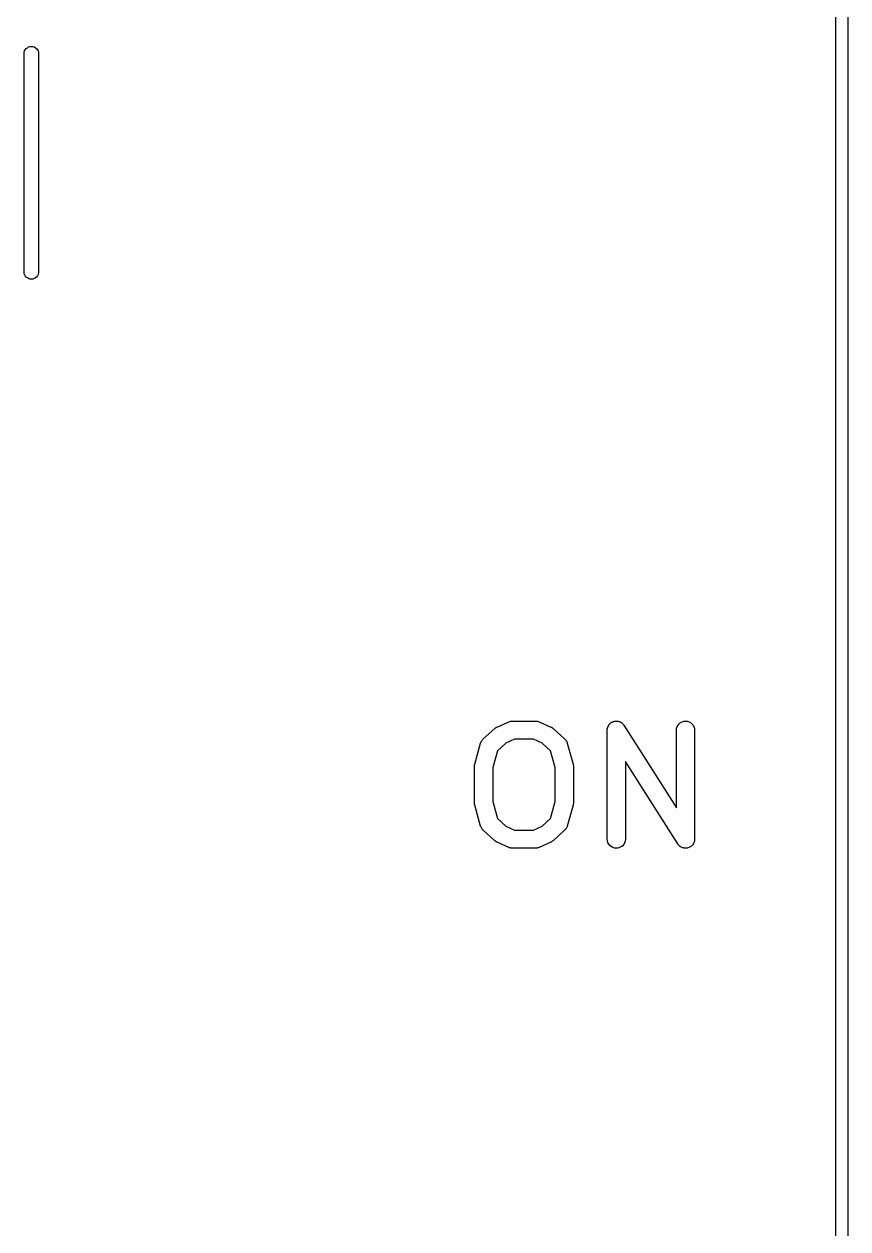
# Model space of a CAD drawing. Extents: x 195.1 to 235.6, y -143.1 to -103.
# Drawn here: x 228.75 to 235.55, y -121.45 to -111.51 of the extents above; entities that cross this region are included whole.
import ezdxf

# ---------------------------------------------------------------- set-up
doc = ezdxf.new("R2010")
doc.units = 0
doc.layers.add('BLACK', color=7, linetype='CONTINUOUS')

msp = doc.modelspace()

# ---------------------------------------------------------------- linework, layer by layer
at = {"layer": 'BLACK', "linetype": 'CONTINUOUS'}
for p, q in [((235.55, -103.002), (235.55, -142.998)), ((235.45, -142.95), (235.45, -103.05)), ((228.75, -111.747), (228.751, -111.738)), ((228.75, -113.553), (228.75, -111.747)), ((228.751, -111.738), (228.754, -111.727)), ((228.754, -111.727), (228.76, -111.717)), ((228.76, -111.717), (228.767, -111.707)), ((228.767, -111.707), (228.777, -111.7)), ((228.777, -111.7), (228.787, -111.694)), ((228.787, -111.694), (228.798, -111.691)), ((228.798, -111.691), (228.81, -111.69)), ((228.81, -111.69), (228.822, -111.691)), ((228.822, -111.691), (228.833, -111.694)), ((228.833, -111.694), (228.843, -111.7)), ((228.843, -111.7), (228.853, -111.707)), ((228.853, -111.707), (228.86, -111.717)), ((228.86, -111.717), (228.866, -111.727)), ((228.866, -111.727), (228.869, -111.738)), ((228.869, -111.738), (228.87, -111.747)), ((228.87, -111.747), (228.87, -113.553)), ((228.751, -113.562), (228.75, -113.553)), ((228.87, -113.553), (228.869, -113.562)), ((228.754, -113.573), (228.751, -113.562)), ((228.76, -113.583), (228.754, -113.573)), ((228.767, -113.593), (228.76, -113.583)), ((228.777, -113.6), (228.767, -113.593)), ((228.787, -113.606), (228.777, -113.6)), ((228.798, -113.609), (228.787, -113.606)), ((228.81, -113.61), (228.798, -113.609)), ((228.822, -113.609), (228.81, -113.61)), ((228.833, -113.606), (228.822, -113.609)), ((228.843, -113.6), (228.833, -113.606)), ((228.853, -113.593), (228.843, -113.6)), ((228.86, -113.583), (228.853, -113.593)), ((228.866, -113.573), (228.86, -113.583)), ((228.869, -113.562), (228.866, -113.573)), ((232.54, -117.405), (232.636, -117.319)), ((232.636, -117.319), (232.639, -117.316)), ((232.636, -117.319), (232.636, -117.319)), ((232.639, -117.316), (232.642, -117.314)), ((232.642, -117.314), (232.645, -117.312)), ((232.645, -117.312), (232.648, -117.31)), ((232.648, -117.31), (232.652, -117.308)), ((232.652, -117.308), (232.655, -117.307)), ((232.655, -117.307), (232.75, -117.264)), ((232.75, -117.264), (232.751, -117.263)), ((232.751, -117.263), (232.752, -117.263)), ((232.752, -117.263), (232.759, -117.261)), ((232.752, -117.263), (232.752, -117.263)), ((232.759, -117.261), (232.765, -117.259)), ((232.765, -117.259), (232.766, -117.259)), ((232.766, -117.259), (232.773, -117.258)), ((232.766, -117.259), (232.766, -117.259)), ((232.773, -117.258), (232.78, -117.257)), ((232.78, -117.257), (232.78, -117.257)), ((232.78, -117.257), (232.781, -117.257)), ((232.781, -117.257), (232.971, -117.257)), ((232.971, -117.257), (232.972, -117.257)), ((232.972, -117.257), (232.973, -117.257)), ((232.973, -117.257), (232.974, -117.257)), ((232.974, -117.257), (232.98, -117.258)), ((232.98, -117.258), (232.987, -117.259)), ((232.987, -117.259), (232.988, -117.259)), ((232.988, -117.259), (232.988, -117.259)), ((232.988, -117.259), (232.995, -117.261)), ((232.995, -117.261), (233.001, -117.263)), ((233.001, -117.263), (233.002, -117.264)), ((233.002, -117.264), (233.002, -117.264)), ((233.002, -117.264), (233.097, -117.307)), ((233.097, -117.307), (233.098, -117.307)), ((233.098, -117.307), (233.102, -117.309)), ((233.102, -117.309), (233.105, -117.311)), ((233.105, -117.311), (233.108, -117.313)), ((233.108, -117.313), (233.111, -117.314)), ((233.111, -117.314), (233.114, -117.317)), ((233.114, -117.317), (233.117, -117.319)), ((233.117, -117.319), (233.212, -117.405)), ((233.563, -117.33), (233.564, -117.323)), ((233.563, -117.331), (233.563, -117.33)), ((233.563, -117.33), (233.563, -117.33)), ((233.563, -117.332), (233.563, -117.331)), ((233.563, -118.232), (233.563, -117.332)), ((233.564, -117.323), (233.565, -117.317)), ((233.565, -117.315), (233.567, -117.309)), ((233.565, -117.316), (233.565, -117.315)), ((233.565, -117.317), (233.565, -117.316)), ((233.567, -117.309), (233.569, -117.303)), ((233.569, -117.303), (233.57, -117.302)), ((233.57, -117.301), (233.573, -117.296)), ((233.57, -117.302), (233.57, -117.301)), ((233.573, -117.296), (233.576, -117.29)), ((233.576, -117.29), (233.577, -117.289)), ((233.577, -117.288), (233.581, -117.284)), ((233.577, -117.289), (233.577, -117.288)), ((233.581, -117.284), (233.586, -117.279)), ((233.586, -117.278), (233.587, -117.277)), ((233.586, -117.279), (233.586, -117.278)), ((233.587, -117.277), (233.592, -117.273)), ((233.592, -117.273), (233.597, -117.269)), ((233.597, -117.269), (233.598, -117.269)), ((233.598, -117.269), (233.604, -117.266)), ((233.598, -117.269), (233.598, -117.269)), ((233.604, -117.266), (233.61, -117.263)), ((233.61, -117.263), (233.611, -117.262)), ((233.611, -117.262), (233.618, -117.26)), ((233.611, -117.262), (233.611, -117.262)), ((233.618, -117.26), (233.624, -117.258)), ((233.624, -117.258), (233.625, -117.258)), ((233.625, -117.258), (233.626, -117.258)), ((233.626, -117.258), (233.632, -117.258)), ((233.632, -117.258), (233.639, -117.257)), ((233.639, -117.257), (233.639, -117.257)), ((233.639, -117.257), (233.64, -117.257)), ((233.64, -117.257), (233.647, -117.258)), ((233.647, -117.258), (233.653, -117.259)), ((233.653, -117.259), (233.654, -117.259)), ((233.654, -117.259), (233.655, -117.259)), ((233.655, -117.259), (233.661, -117.261)), ((233.661, -117.261), (233.667, -117.263)), ((233.667, -117.263), (233.668, -117.263)), ((233.668, -117.263), (233.669, -117.264)), ((233.669, -117.264), (233.674, -117.267)), ((233.674, -117.267), (233.68, -117.27)), ((233.68, -117.27), (233.681, -117.27)), ((233.681, -117.27), (233.681, -117.271)), ((233.681, -117.271), (233.686, -117.275)), ((233.686, -117.275), (233.691, -117.279)), ((233.691, -117.279), (233.692, -117.28)), ((233.692, -117.28), (233.692, -117.28)), ((233.692, -117.28), (233.696, -117.286)), ((233.696, -117.286), (233.701, -117.291)), ((233.701, -117.291), (233.701, -117.291)), ((233.701, -117.291), (233.701, -117.292)), ((233.701, -117.292), (234.135, -117.974)), ((234.135, -117.331), (234.136, -117.317)), ((234.135, -117.332), (234.135, -117.331)), ((234.135, -117.974), (234.135, -117.332)), ((234.136, -117.317), (234.141, -117.303)), ((234.141, -117.303), (234.148, -117.29)), ((234.148, -117.29), (234.157, -117.279)), ((234.157, -117.279), (234.168, -117.269)), ((234.168, -117.269), (234.181, -117.263)), ((234.181, -117.263), (234.195, -117.258)), ((234.195, -117.258), (234.21, -117.257)), ((234.21, -117.257), (234.225, -117.259)), ((234.225, -117.259), (234.239, -117.263)), ((234.239, -117.263), (234.251, -117.27)), ((234.251, -117.27), (234.263, -117.279)), ((234.263, -117.279), (234.272, -117.291)), ((234.272, -117.291), (234.279, -117.304)), ((234.279, -117.304), (234.283, -117.318)), ((234.283, -117.318), (234.285, -117.332)), ((234.285, -117.332), (234.285, -118.232)), ((232.518, -117.44), (232.521, -117.434)), ((232.521, -117.434), (232.523, -117.428)), ((232.523, -117.427), (232.524, -117.426)), ((232.523, -117.428), (232.523, -117.427)), ((232.524, -117.426), (232.527, -117.421)), ((232.527, -117.421), (232.53, -117.416)), ((232.53, -117.416), (232.531, -117.415)), ((232.531, -117.415), (232.532, -117.414)), ((232.532, -117.414), (232.536, -117.409)), ((232.536, -117.409), (232.54, -117.405)), ((232.797, -117.407), (232.727, -117.439)), ((232.955, -117.407), (232.797, -117.407)), ((233.025, -117.439), (232.955, -117.407)), ((233.212, -117.405), (233.213, -117.406)), ((233.213, -117.406), (233.217, -117.41)), ((233.217, -117.41), (233.221, -117.415)), ((233.221, -117.415), (233.222, -117.416)), ((233.222, -117.416), (233.223, -117.417)), ((233.223, -117.417), (233.226, -117.422)), ((233.226, -117.422), (233.229, -117.427)), ((233.229, -117.427), (233.229, -117.428)), ((233.229, -117.428), (233.23, -117.429)), ((233.23, -117.429), (233.232, -117.435)), ((233.232, -117.435), (233.234, -117.441)), ((232.471, -117.612), (232.518, -117.441)), ((232.518, -117.441), (232.518, -117.44)), ((232.657, -117.502), (232.618, -117.642)), ((232.727, -117.439), (232.657, -117.502)), ((233.095, -117.502), (233.025, -117.439)), ((233.135, -117.642), (233.095, -117.502)), ((233.234, -117.441), (233.282, -117.612)), ((232.468, -117.626), (232.469, -117.622)), ((232.468, -117.629), (232.468, -117.626)), ((232.468, -117.631), (232.468, -117.629)), ((232.468, -117.632), (232.468, -117.631)), ((232.468, -117.932), (232.468, -117.632)), ((232.469, -117.617), (232.47, -117.614)), ((232.469, -117.622), (232.469, -117.617)), ((232.47, -117.614), (232.471, -117.612)), ((233.282, -117.612), (233.282, -117.613)), ((233.282, -117.613), (233.282, -117.615)), ((233.282, -117.615), (233.283, -117.618)), ((233.283, -117.618), (233.284, -117.623)), ((233.284, -117.623), (233.284, -117.628)), ((233.284, -117.628), (233.284, -117.63)), ((233.284, -117.63), (233.285, -117.632)), ((233.285, -117.632), (233.285, -117.932)), ((234.146, -118.272), (233.713, -117.59)), ((233.713, -117.59), (233.713, -118.232)), ((232.618, -117.642), (232.618, -117.922)), ((233.135, -117.922), (233.135, -117.642)), ((232.468, -117.934), (232.468, -117.932)), ((232.468, -117.937), (232.468, -117.934)), ((232.618, -117.922), (232.657, -118.062)), ((233.095, -118.062), (233.135, -117.922)), ((233.285, -117.933), (233.284, -117.935)), ((233.284, -117.935), (233.284, -117.938)), ((233.285, -117.932), (233.285, -117.933)), ((232.469, -117.942), (232.468, -117.937)), ((232.469, -117.947), (232.469, -117.942)), ((232.47, -117.949), (232.469, -117.947)), ((232.47, -117.951), (232.47, -117.949)), ((232.471, -117.952), (232.47, -117.951)), ((232.518, -118.124), (232.471, -117.952)), ((233.282, -117.952), (233.234, -118.124)), ((233.283, -117.948), (233.282, -117.95)), ((233.282, -117.95), (233.282, -117.952)), ((233.284, -117.938), (233.283, -117.943)), ((233.283, -117.943), (233.283, -117.948)), ((232.52, -118.129), (232.518, -118.124)), ((232.522, -118.135), (232.52, -118.129)), ((232.657, -118.062), (232.727, -118.126)), ((232.727, -118.126), (232.797, -118.157)), ((232.955, -118.157), (233.025, -118.126)), ((233.025, -118.126), (233.095, -118.062)), ((233.232, -118.13), (233.23, -118.136)), ((233.234, -118.125), (233.232, -118.13)), ((233.234, -118.124), (233.234, -118.125)), ((232.523, -118.136), (232.522, -118.135)), ((232.523, -118.137), (232.523, -118.136)), ((232.527, -118.142), (232.523, -118.137)), ((232.53, -118.148), (232.527, -118.142)), ((232.531, -118.149), (232.53, -118.148)), ((232.531, -118.15), (232.531, -118.149)), ((232.535, -118.154), (232.531, -118.15)), ((232.54, -118.159), (232.535, -118.154)), ((232.636, -118.245), (232.54, -118.159)), ((232.54, -118.159), (232.54, -118.159)), ((232.797, -118.157), (232.955, -118.157)), ((233.212, -118.159), (233.117, -118.245)), ((233.216, -118.155), (233.212, -118.159)), ((233.22, -118.15), (233.216, -118.155)), ((233.221, -118.149), (233.22, -118.15)), ((233.222, -118.149), (233.221, -118.149)), ((233.225, -118.143), (233.222, -118.149)), ((233.228, -118.138), (233.225, -118.143)), ((233.229, -118.137), (233.228, -118.138)), ((233.23, -118.136), (233.229, -118.137)), ((233.565, -118.247), (233.563, -118.232)), ((233.713, -118.233), (233.711, -118.248)), ((233.713, -118.232), (233.713, -118.233)), ((234.285, -118.233), (234.284, -118.234)), ((234.284, -118.234), (234.284, -118.235)), ((234.285, -118.232), (234.285, -118.233)), ((232.639, -118.247), (232.636, -118.245)), ((232.641, -118.25), (232.639, -118.247)), ((232.644, -118.252), (232.641, -118.25)), ((232.647, -118.254), (232.644, -118.252)), ((232.651, -118.255), (232.647, -118.254)), ((232.654, -118.257), (232.651, -118.255)), ((232.655, -118.258), (232.654, -118.257)), ((232.75, -118.301), (232.655, -118.258)), ((232.751, -118.301), (232.75, -118.301)), ((232.758, -118.303), (232.751, -118.301)), ((232.751, -118.301), (232.751, -118.301)), ((232.764, -118.305), (232.758, -118.303)), ((232.765, -118.305), (232.764, -118.305)), ((232.765, -118.306), (232.765, -118.305)), ((232.772, -118.306), (232.765, -118.306)), ((232.779, -118.307), (232.772, -118.306)), ((232.78, -118.307), (232.779, -118.307)), ((232.779, -118.307), (232.779, -118.307)), ((232.781, -118.307), (232.78, -118.307)), ((232.971, -118.307), (232.781, -118.307)), ((232.972, -118.307), (232.971, -118.307)), ((232.973, -118.307), (232.972, -118.307)), ((232.979, -118.306), (232.973, -118.307)), ((232.986, -118.306), (232.979, -118.306)), ((232.987, -118.306), (232.986, -118.306)), ((232.994, -118.303), (232.987, -118.305)), ((232.987, -118.305), (232.987, -118.306)), ((233, -118.301), (232.994, -118.303)), ((233.001, -118.301), (233, -118.301)), ((233.002, -118.301), (233.001, -118.301)), ((233.001, -118.301), (233.001, -118.301)), ((233.097, -118.258), (233.002, -118.301)), ((233.101, -118.256), (233.097, -118.258)), ((233.104, -118.254), (233.101, -118.256)), ((233.107, -118.252), (233.104, -118.254)), ((233.11, -118.25), (233.107, -118.252)), ((233.113, -118.248), (233.11, -118.25)), ((233.116, -118.246), (233.113, -118.248)), ((233.117, -118.245), (233.116, -118.246)), ((233.569, -118.261), (233.565, -118.247)), ((233.576, -118.274), (233.569, -118.261)), ((233.585, -118.285), (233.576, -118.274)), ((233.596, -118.294), (233.585, -118.285)), ((233.609, -118.301), (233.596, -118.294)), ((233.623, -118.306), (233.609, -118.301)), ((233.638, -118.307), (233.623, -118.306)), ((233.652, -118.306), (233.638, -118.307)), ((233.666, -118.302), (233.652, -118.306)), ((233.679, -118.295), (233.666, -118.302)), ((233.691, -118.286), (233.679, -118.295)), ((233.7, -118.275), (233.691, -118.286)), ((233.707, -118.262), (233.7, -118.275)), ((233.711, -118.248), (233.707, -118.262)), ((234.147, -118.273), (234.146, -118.272)), ((234.147, -118.274), (234.147, -118.273)), ((234.151, -118.279), (234.147, -118.274)), ((234.155, -118.284), (234.151, -118.279)), ((234.156, -118.284), (234.155, -118.284)), ((234.156, -118.285), (234.156, -118.284)), ((234.161, -118.289), (234.156, -118.285)), ((234.166, -118.293), (234.161, -118.289)), ((234.167, -118.294), (234.166, -118.293)), ((234.168, -118.294), (234.167, -118.294)), ((234.173, -118.297), (234.168, -118.294)), ((234.179, -118.301), (234.173, -118.297)), ((234.18, -118.301), (234.179, -118.301)), ((234.187, -118.303), (234.18, -118.301)), ((234.18, -118.301), (234.18, -118.301)), ((234.193, -118.305), (234.187, -118.303)), ((234.194, -118.305), (234.193, -118.305)), ((234.194, -118.306), (234.194, -118.305)), ((234.201, -118.306), (234.194, -118.306)), ((234.207, -118.307), (234.201, -118.306)), ((234.208, -118.307), (234.207, -118.307)), ((234.209, -118.307), (234.208, -118.307)), ((234.215, -118.307), (234.209, -118.307)), ((234.222, -118.306), (234.215, -118.307)), ((234.223, -118.306), (234.222, -118.306)), ((234.224, -118.306), (234.223, -118.306)), ((234.23, -118.304), (234.224, -118.306)), ((234.236, -118.302), (234.23, -118.304)), ((234.237, -118.302), (234.236, -118.302)), ((234.238, -118.302), (234.237, -118.302)), ((234.243, -118.299), (234.238, -118.302)), ((234.249, -118.296), (234.243, -118.299)), ((234.25, -118.295), (234.249, -118.296)), ((234.251, -118.295), (234.25, -118.295)), ((234.256, -118.291), (234.251, -118.295)), ((234.261, -118.287), (234.256, -118.291)), ((234.262, -118.286), (234.261, -118.286)), ((234.261, -118.286), (234.261, -118.287)), ((234.266, -118.281), (234.262, -118.286)), ((234.271, -118.276), (234.266, -118.281)), ((234.275, -118.269), (234.271, -118.275)), ((234.271, -118.275), (234.271, -118.275)), ((234.271, -118.275), (234.271, -118.276)), ((234.278, -118.263), (234.275, -118.269)), ((234.28, -118.255), (234.278, -118.262)), ((234.278, -118.262), (234.278, -118.262)), ((234.278, -118.262), (234.278, -118.263)), ((234.283, -118.249), (234.28, -118.255)), ((234.284, -118.241), (234.283, -118.248)), ((234.283, -118.248), (234.283, -118.248)), ((234.283, -118.248), (234.283, -118.249)), ((234.284, -118.235), (234.284, -118.241))]:
    msp.add_line(p, q, dxfattribs=at)

doc.saveas('drawing.dxf')
